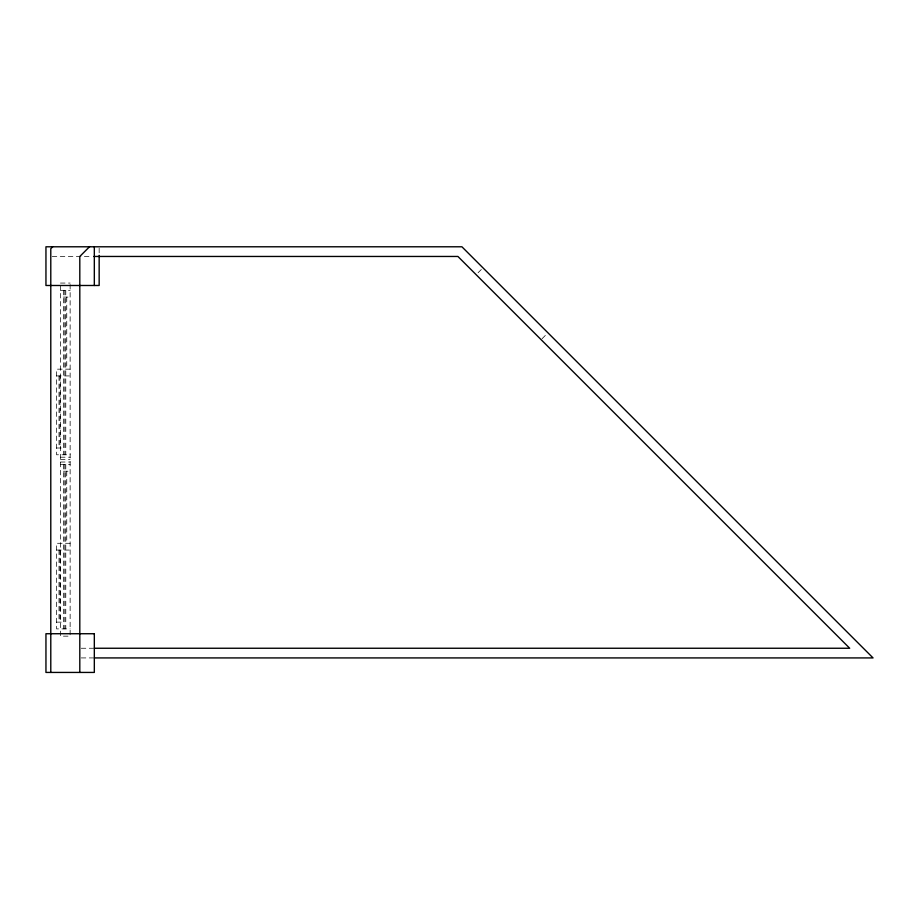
<?xml version="1.0" encoding="UTF-8"?>
<svg xmlns="http://www.w3.org/2000/svg" width="919" height="919" viewBox="0 0 919 919"><rect width="100%" height="100%" fill="white"/><g stroke="black" fill="none" stroke-linecap="round" stroke-linejoin="round"><path stroke-width="0.69" stroke-dasharray="4.59 3.45" d="M478.087 272.736L482.98 267.843M542.095 338.697L546.977 333.804M52.222 256.458L92.359 256.458M60.459 283.063L70.131 283.063M60.459 290.324L70.131 290.324M63.365 297.09L70.131 297.09M70.131 369.162L56.587 369.162L56.587 454.779L70.131 454.779M56.587 375.928L70.131 375.928M56.587 448.001L63.365 448.001M60.459 457.191L70.131 457.191M60.459 459.615L70.131 459.615M60.459 462.027L70.131 462.027M60.459 464.451L70.131 464.451M63.365 471.217L70.131 471.217M70.131 543.29L56.587 543.29L56.587 628.895L70.131 628.895M56.587 550.056L70.131 550.056M56.587 622.129L63.365 622.129M81.24 648.251L92.716 648.251M81.24 657.924L92.716 657.924M99.16 248.222L99.16 253.954M70.131 284.499L70.131 636.155L60.459 636.155L60.459 285.487M66.754 297.09L66.754 369.162M66.754 471.217L66.754 543.29M65.777 290.324L65.777 454.779M65.777 464.451L65.777 628.895M64.812 290.324L64.812 454.779M64.812 464.451L64.812 628.895M63.365 290.324L63.365 454.779M63.365 464.451L63.365 628.895M59.976 375.928L59.976 448.001M59.976 550.056L59.976 622.129M59.011 375.928L59.011 448.001M59.011 550.056L59.011 622.129"/><path stroke-width="1.38" d="M52.693 246.786L50.786 248.693L50.786 672.432M89.706 246.568L79.804 256.458L79.804 672.432M93.795 256.458L457.915 256.458L849.696 648.251L94.14 648.251M94.152 657.924L873.05 657.924L461.924 246.786L45.95 246.786L45.95 285.487L99.16 285.487L99.16 255.39M94.324 246.786L94.324 285.487M94.324 633.731L45.95 633.731L45.95 672.432L94.324 672.432L94.324 633.731"/></g></svg>
